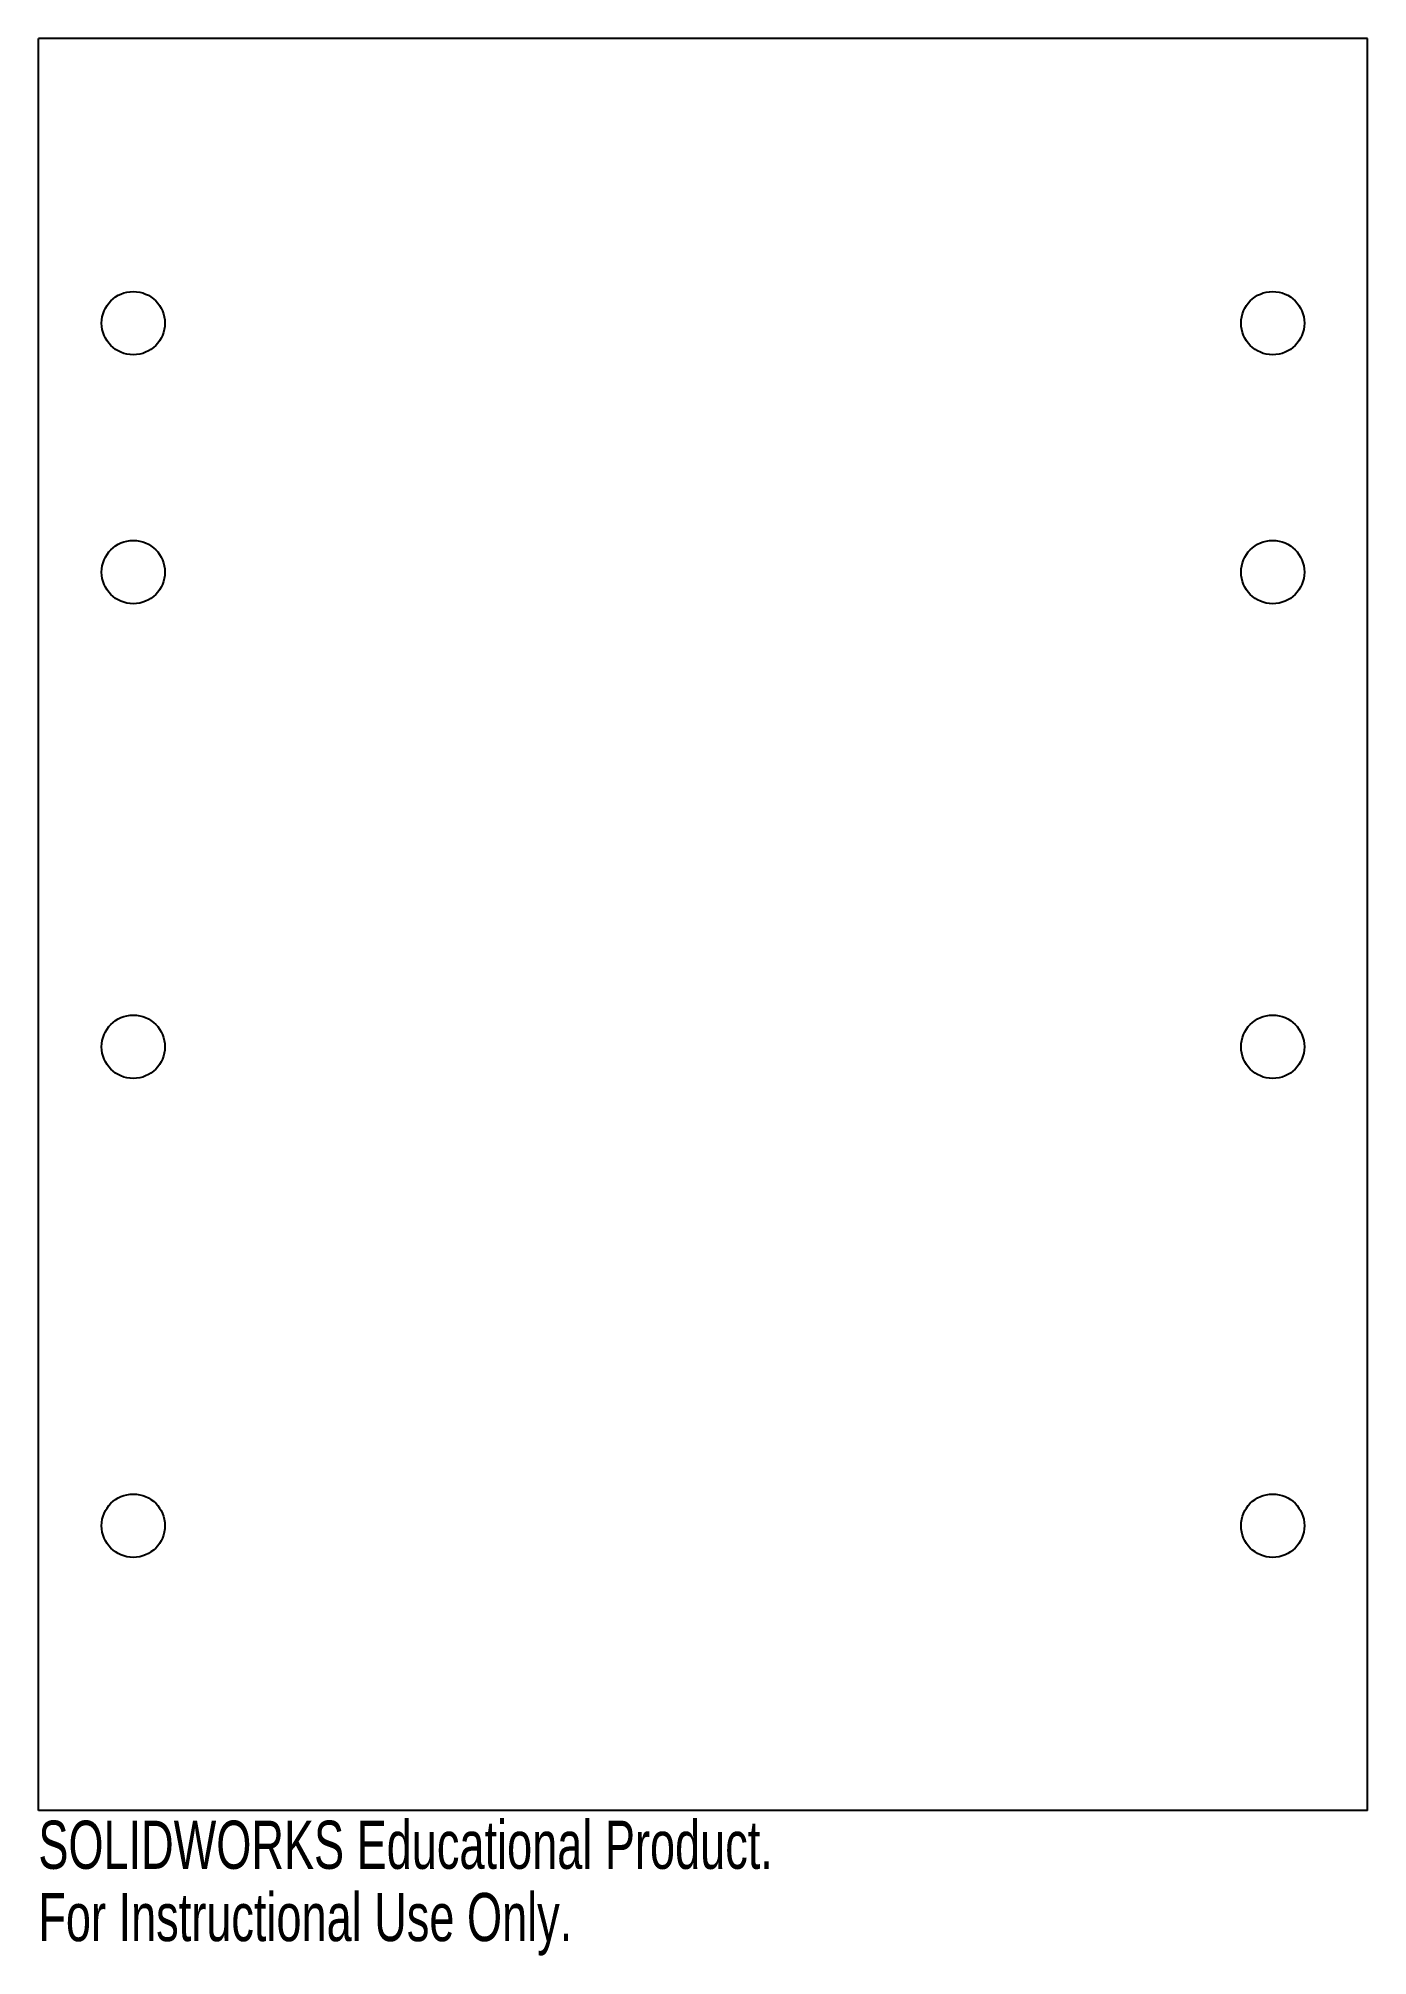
# Model space of a CAD drawing. Header units: inches. Extents: x -2.62 to 2.62, y -4.07 to 3.5.
import ezdxf

# ---------------------------------------------------------------- set-up
doc = ezdxf.new("R2010")
doc.units = ezdxf.units.IN
doc.header["$MEASUREMENT"] = 0
doc.styles.add('SLDTEXTSTYLE0', font='TXT', dxfattribs={"width": 0.7})

msp = doc.modelspace()

# ---------------------------------------------------------------- linework, layer by layer
at = {"color": 7, "linetype": 'Continuous', "lineweight": 25}
for p, q in [((2.625, 3.5), (-2.625, 3.5)), ((-2.625, -3.5), (-2.625, 3.5)), ((2.625, -3.5), (2.625, 3.5)), ((2.625, -3.5), (-2.625, -3.5))]:
    msp.add_line(p, q, dxfattribs=at)
for centre in [(-2.25, 2.375), (2.25, 2.375), (-2.25, 1.3917), (2.25, 1.3917), (-2.25, -0.4833), (2.25, -0.4833), (-2.25, -2.375), (2.25, -2.375)]:
    msp.add_circle(centre, 0.125, dxfattribs=at)

# ---------------------------------------------------------------- texts
at = {"color": 7, "linetype": 'Continuous', "char_height": 0.1903, "attachment_point": 1, "style": 'SLDTEXTSTYLE0'}
for s, insert in [('SOLIDWORKS Educational Product.', (-2.625, -3.5401)), ('For Instructional Use Only.', (-2.625, -3.8256))]:
    msp.add_mtext(s, dxfattribs=dict(at, insert=insert))

doc.saveas('drawing.dxf')
